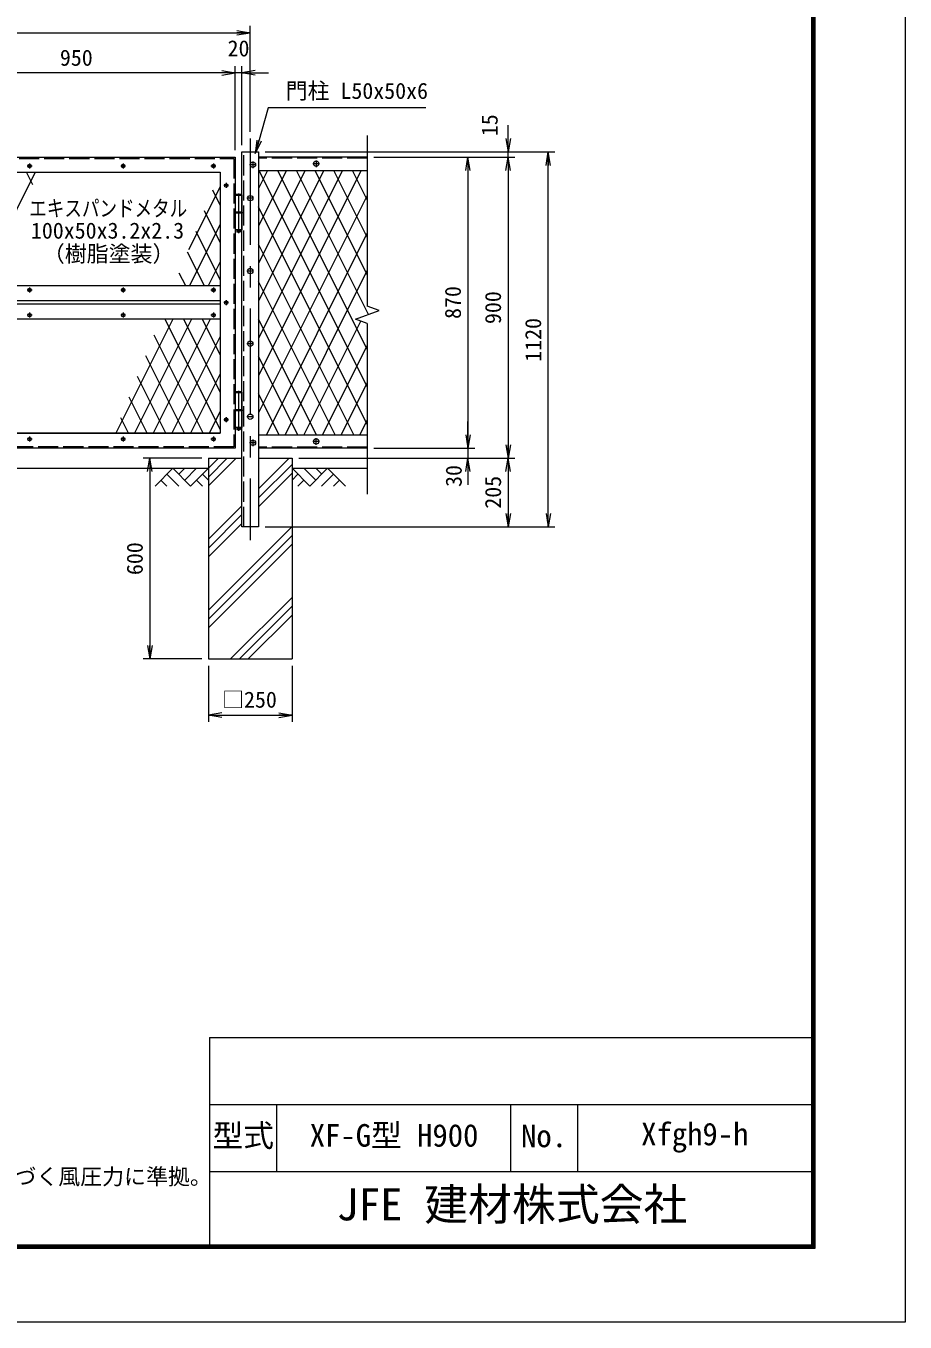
# Model space of a CAD drawing. Units: millimetres at full size. Extents: x -4200 to 4200, y -2970 to 2970.
# Drawn here: x 1571 to 4200, y -2970 to 903 of the extents above; entities that cross this region are included whole.
import ezdxf
from ezdxf.enums import TextEntityAlignment as Align

# ---------------------------------------------------------------- set-up
doc = ezdxf.new("R2010")
doc.units = ezdxf.units.MM
doc.header["$LTSCALE"] = 10
doc.linetypes.add('DASHED', pattern=[7.5, 6, -1.5])
doc.linetypes.add('USER1', pattern=[50.8, 31.75, -6.35, 6.35, -6.35])
doc.layers.add('0-0_D-TTL-TXT', color=7, linetype='Continuous')
for name, color, linetype, lineweight in [('0-1_D-STR3', 3, 'Continuous', 13), ('0-2_D-BMK', 2, 'USER1', 13), ('0-3_D-STR1', 1, 'Continuous', 18), ('0-4_D-STR-TXT', 7, 'Continuous', 13), ('0-5_D-STR4', 7, 'Continuous', 18), ('0-6_D-BGD', 7, 'Continuous', 18), ('0-7_D-STR-DIM', 7, 'Continuous', 13), ('0-8_0', 7, 'Continuous', 18), ('0-9_D-DCR-HCH', 7, 'Continuous', 13), ('0-A_D-STR2', 7, 'Continuous', 13), ('0-B_D-TTL', 7, 'Continuous', 18)]:
    doc.layers.add(name, color=color, linetype=linetype, lineweight=lineweight)
doc.styles.add('ＭＳ ゴシック', font='')
doc.styles.get('ＭＳ ゴシック').set_extended_font_data('MS Gothic')

# ---------------------------------------------------------------- blocks, each defined once
blk = doc.blocks.new('_Open')
at = {"layer": '0-8_0'}
blk.add_line((-10, 1.667), (0, 0), dxfattribs=at)
blk.add_lwpolyline([(-10, -1.667), (0, 0), (-10, 0)], dxfattribs=at)

msp = doc.modelspace()

# ---------------------------------------------------------------- linework, layer by layer
at = {"layer": '0-1_D-STR3'}
for p, q in [((2216.69, 396.37), (2197.29, 396.37)), ((2197.29, 396.37), (2197.29, 346.37)), ((2197.49, 398.37), (2198.49, 399.37)), ((2197.49, 398.37), (2197.49, 396.37)), ((2197.49, 398.37), (2216.49, 398.37)), ((2215.49, 399.37), (2198.49, 399.37)), ((2215.49, 399.37), (2216.49, 398.37)), ((2216.49, 398.37), (2216.49, 396.37)), ((2216.69, 396.37), (2216.69, 346.37)), ((2217.49, 346.37), (2196.49, 346.37)), ((2196.49, 346.37), (2196.49, 343.37)), ((2217.49, 343.37), (2196.49, 343.37)), ((2197.29, 343.37), (2197.29, 293.37)), ((2216.69, 343.37), (2216.69, 293.37)), ((2217.49, 346.37), (2217.49, 343.37)), ((2216.69, 293.37), (2197.29, 293.37)), ((2201.99, 293.37), (2201.99, 287.37)), ((2202.99, 286.37), (2201.99, 287.37)), ((2210.99, 286.37), (2202.99, 286.37)), ((2211.99, 293.37), (2211.99, 287.37)), ((2216.69, -193.63), (2197.29, -193.63)), ((2197.29, -193.63), (2197.29, -243.63)), ((2197.49, -191.63), (2198.49, -190.63)), ((2197.49, -191.63), (2197.49, -193.63)), ((2197.49, -191.63), (2216.49, -191.63)), ((2215.49, -190.63), (2198.49, -190.63)), ((2215.49, -190.63), (2216.49, -191.63)), ((2216.49, -191.63), (2216.49, -193.63)), ((2216.69, -193.63), (2216.69, -243.63)), ((2217.49, -243.63), (2196.49, -243.63)), ((2196.49, -243.63), (2196.49, -246.63)), ((2217.49, -246.63), (2196.49, -246.63)), ((2197.29, -246.63), (2197.29, -296.63)), ((2216.69, -246.63), (2216.69, -296.63)), ((2217.49, -243.63), (2217.49, -246.63)), ((2216.69, -296.63), (2197.29, -296.63)), ((2201.99, -296.63), (2201.99, -302.63)), ((2202.99, -303.63), (2201.99, -302.63)), ((2210.99, -303.63), (2202.99, -303.63)), ((2211.99, -296.63), (2211.99, -302.63))]:
    msp.add_line(p, q, dxfattribs=at)
for points in [[(2210.99, 286.37), (2211.99, 287.37), (2201.99, 287.37)], [(2210.99, -303.63), (2211.99, -302.63), (2201.99, -302.63)]]:
    msp.add_lwpolyline(points, dxfattribs=at)
for centre, radius in [((1581.99, 484.37), 5.25), ((1861.99, 484.37), 5.25), ((2131.99, 484.37), 5.25), ((2249.99, 488.37), 8), ((2438.99, 491.37), 8), ((2169.99, 426.37), 5.25), ((2241.99, 388.37), 8), ((2206.99, 291.37), 2), ((2241.99, 170.37), 8), ((1581.99, 113.87), 5.25), ((1861.99, 113.87), 5.25), ((2131.99, 113.87), 5.25), ((2169.99, 76.37), 5.25), ((1581.99, 38.87), 5.25), ((1861.99, 38.87), 5.25), ((2131.99, 38.87), 5.25), ((2241.99, -46.63), 8), ((2169.99, -273.63), 5.25), ((2241.99, -264.63), 8), ((2206.99, -298.63), 2), ((1581.99, -331.63), 5.25), ((1861.99, -331.63), 5.25), ((2131.99, -331.63), 5.25), ((2249.99, -342.63), 8), ((2438.99, -338.63), 8)]:
    msp.add_circle(centre, radius, dxfattribs=at)
at = {"layer": '0-2_D-BMK'}
for p, q in [((2241.99, 566.37), (2241.99, -633.63)), ((1589.43, 484.37), (1574.55, 484.37)), ((1581.99, 491.81), (1581.99, 476.93)), ((1869.43, 484.37), (1854.55, 484.37)), ((1861.99, 491.81), (1861.99, 476.93)), ((2139.43, 484.37), (2124.55, 484.37)), ((2131.99, 491.81), (2131.99, 476.93)), ((2259.99, 488.37), (2239.99, 488.37)), ((2249.99, 498.37), (2249.99, 478.37)), ((2448.99, 491.37), (2428.99, 491.37)), ((2438.99, 501.37), (2438.99, 481.37)), ((2177.43, 426.37), (2162.55, 426.37)), ((2169.99, 433.81), (2169.99, 418.93)), ((2206.99, 402.77), (2206.99, 283.61)), ((2251.99, 388.37), (2231.99, 388.37)), ((2251.99, 170.37), (2231.99, 170.37)), ((1581.99, 121.31), (1581.99, 106.43)), ((1861.99, 121.31), (1861.99, 106.43)), ((2131.99, 121.31), (2131.99, 106.43)), ((1589.43, 113.87), (1574.55, 113.87)), ((1869.43, 113.87), (1854.55, 113.87)), ((2139.43, 113.87), (2124.55, 113.87)), ((2169.99, 83.81), (2169.99, 68.93)), ((1589.43, 38.87), (1574.55, 38.87)), ((1581.99, 46.31), (1581.99, 31.43)), ((1869.43, 38.87), (1854.55, 38.87)), ((1861.99, 46.31), (1861.99, 31.43)), ((2139.43, 38.87), (2124.55, 38.87)), ((2131.99, 46.31), (2131.99, 31.43)), ((2177.43, 76.37), (2162.55, 76.37)), ((2251.99, -46.63), (2231.99, -46.63)), ((2206.99, -187.23), (2206.99, -306.39)), ((2169.99, -266.19), (2169.99, -281.07)), ((2251.99, -264.63), (2231.99, -264.63)), ((2177.43, -273.63), (2162.55, -273.63)), ((1589.43, -331.63), (1574.55, -331.63)), ((1581.99, -324.19), (1581.99, -339.07)), ((1869.43, -331.63), (1854.55, -331.63)), ((1861.99, -324.19), (1861.99, -339.07)), ((2139.43, -331.63), (2124.55, -331.63)), ((2131.99, -324.19), (2131.99, -339.07)), ((2259.99, -342.63), (2239.99, -342.63)), ((2249.99, -332.63), (2249.99, -352.63)), ((2448.99, -338.63), (2428.99, -338.63)), ((2438.99, -348.63), (2438.99, -328.63))]:
    msp.add_line(p, q, dxfattribs=at)
at = {"layer": '0-3_D-STR1', "linetype": 'DASHED'}
for p, q in [((2222.99, -593.63), (2222.99, 526.37)), ((2591.99, 508.37), (2266.99, 508.37)), ((2192.99, -354.63), (1250.99, -354.63)), ((2591.99, -355.63), (2266.99, -355.63))]:
    msp.add_line(p, q, dxfattribs=at)
at = {"layer": '0-3_D-STR1'}
for p, q in [((2591.99, 511.37), (2266.99, 511.37)), ((1291.99, 466.37), (2151.99, 466.37)), ((2151.99, 466.37), (2151.99, -313.63)), ((2266.99, 471.37), (2591.99, 471.37)), ((2151.99, 126.37), (1291.99, 126.37)), ((2151.99, 81.37), (1322.99, 81.37)), ((2151.99, 71.37), (1322.99, 71.37)), ((2151.99, 26.37), (1291.99, 26.37)), ((2151.99, -313.63), (1291.99, -313.63)), ((1291.99, -313.63), (2151.99, -313.63)), ((2266.99, -318.63), (2591.99, -318.63)), ((2591.99, -358.63), (2266.99, -358.63))]:
    msp.add_line(p, q, dxfattribs=at)
for points in [[(2196.99, 511.37), (2196.99, -358.63), (1246.99, -358.63), (1246.99, 511.37)], [(2266.99, -593.63), (2216.99, -593.63), (2216.99, 526.37), (2266.99, 526.37)]]:
    msp.add_lwpolyline(points, close=True, dxfattribs=at)
at = {"layer": '0-3_D-STR1', "linetype": 'DASHED'}
msp.add_lwpolyline([(1250.99, 507.37), (2192.99, 507.37), (2192.99, -354.63)], dxfattribs=at)
at = {"layer": '0-4_D-STR-TXT'}
msp.add_lwpolyline([(2766.63, 658.02), (2295.66, 658.02), (2257.57, 523.75)], dxfattribs=at)
at = {"layer": '0-5_D-STR4'}
for p, q in [((2116.99, -388.63), (2116.99, -988.63)), ((2116.99, -388.63), (2216.99, -388.63)), ((2266.99, -388.63), (2366.99, -388.63)), ((2366.99, -388.63), (2366.99, -988.63)), ((2116.99, -988.63), (2366.99, -988.63))]:
    msp.add_line(p, q, dxfattribs=at)
at = {"layer": '0-6_D-BGD'}
for p, q in [((366.99, -418.63), (2116.99, -418.63)), ((2366.99, -418.63), (2591.99, -418.63))]:
    msp.add_line(p, q, dxfattribs=at)
at = {"layer": '0-7_D-STR-DIM'}
for p, q in [((2241.99, 586.37), (2241.99, 902.86)), ((241.99, 882.86), (2241.99, 882.86)), ((2196.99, 531.37), (2196.99, 782.86)), ((2196.99, 531.37), (2196.99, 782.86)), ((2216.99, 546.37), (2216.99, 782.86)), ((2196.99, 762.86), (1246.99, 762.86)), ((2156.99, 762.86), (2116.99, 762.86)), ((2216.99, 762.86), (2196.99, 762.86)), ((2256.99, 762.86), (2296.99, 762.86)), ((3013.04, 566.37), (3013.04, 606.37)), ((2591.99, 575.82), (2591.99, 65.59)), ((2286.99, 526.37), (3033.04, 526.37)), ((2286.99, 526.37), (3153.04, 526.37)), ((2611.99, 511.37), (2913.04, 511.37)), ((2611.99, 511.37), (3033.04, 511.37)), ((2611.99, 511.37), (3033.04, 511.37)), ((2893.04, 511.37), (2893.04, -358.63)), ((3013.04, 511.37), (3013.04, 526.37)), ((3013.04, 511.37), (3013.04, -388.63)), ((3133.04, -593.63), (3133.04, 526.37)), ((3013.04, 471.37), (3013.04, 431.37)), ((2556.75, 27.12), (2627.23, 52.77)), ((2627.23, 52.77), (2591.99, 65.59)), ((2591.99, 14.29), (2556.75, 27.12)), ((2591.99, 14.29), (2591.99, -495.94)), ((2893.04, -318.63), (2893.04, -278.63)), ((2611.99, -358.63), (2913.04, -358.63)), ((2611.99, -358.63), (2913.04, -358.63)), ((2893.04, -358.63), (2893.04, -388.63)), ((2096.99, -388.63), (1921.77, -388.63)), ((1941.77, -388.63), (1941.77, -988.63)), ((2386.99, -388.63), (3033.04, -388.63)), ((2386.99, -388.63), (2913.04, -388.63)), ((2386.99, -388.63), (3033.04, -388.63)), ((3013.04, -388.63), (3013.04, -593.63)), ((2893.04, -428.63), (2893.04, -468.63)), ((2286.99, -593.63), (3033.04, -593.63)), ((2286.99, -593.63), (3153.04, -593.63)), ((2096.99, -988.63), (1921.77, -988.63)), ((2116.99, -1008.63), (2116.99, -1176.33)), ((2366.99, -1008.63), (2366.99, -1176.33)), ((2116.99, -1156.33), (2366.99, -1156.33))]:
    msp.add_line(p, q, dxfattribs=at)
at = {"layer": '0-9_D-DCR-HCH'}
for p, q in [((2010.57, -418.63), (1957.36, -471.84)), ((2010.57, -418.63), (2063.78, -471.84)), ((2028.3, -436.37), (2046.04, -418.63)), ((2046.04, -454.11), (2081.52, -418.63)), ((2063.78, -471.84), (2116.99, -418.63)), ((2116.99, -471.39), (2199.74, -388.63)), ((2116.99, -444.87), (2173.23, -388.63)), ((2116.99, -418.35), (2146.71, -388.63)), ((2266.99, -480.48), (2358.84, -388.63)), ((2266.99, -507), (2366.99, -407)), ((2420.2, -471.84), (2366.99, -418.63)), ((2437.94, -454.11), (2402.47, -418.63)), ((2473.42, -418.63), (2420.2, -471.84)), ((2455.77, -436.46), (2437.94, -418.63)), ((2473.42, -418.63), (2526.63, -471.84)), ((1975.09, -454.11), (1992.91, -471.84)), ((1992.83, -436.37), (2028.47, -471.84)), ((2081.52, -454.11), (2099.34, -471.84)), ((2099.25, -436.37), (2116.99, -454.03)), ((2266.99, -533.52), (2366.99, -433.52)), ((2384.73, -436.37), (2366.99, -454.03)), ((2402.47, -454.11), (2384.65, -471.84)), ((2491.15, -436.37), (2455.52, -471.84)), ((2508.89, -454.11), (2491.07, -471.84)), ((2116.99, -630.48), (2216.99, -530.48)), ((2116.99, -657), (2216.99, -557)), ((2116.99, -683.52), (2216.99, -583.52)), ((2116.99, -842.62), (2366.99, -592.62)), ((2116.99, -869.13), (2366.99, -619.13)), ((2116.99, -895.65), (2366.99, -645.65)), ((2183.11, -988.63), (2366.99, -804.75)), ((2209.62, -988.63), (2366.99, -831.26)), ((2236.14, -988.63), (2366.99, -857.78))]:
    msp.add_line(p, q, dxfattribs=at)
at = {"layer": '0-A_D-STR2'}
for p, q in [((1598.53, 466.37), (1428.53, 126.37)), ((1592.24, 427.81), (1572.96, 466.37)), ((2294.02, 471.37), (2266.99, 417.31)), ((2349.92, 471.37), (2266.99, 305.5)), ((2405.83, 471.37), (2266.99, 193.7)), ((2461.73, 471.37), (2266.99, 81.89)), ((2517.63, 471.37), (2266.99, -29.91)), ((2573.53, 471.37), (2266.99, -141.71)), ((2591.99, -175.71), (2268.45, 471.37)), ((2591.99, -63.91), (2324.35, 471.37)), ((2595.35, 41.17), (2380.25, 471.37)), ((2591.99, 159.69), (2436.15, 471.37)), ((2591.99, 271.5), (2492.06, 471.37)), ((2591.99, 383.3), (2547.96, 471.37)), ((2151.99, 422.11), (2057.71, 233.55)), ((2151.99, 367.67), (2129.91, 411.84)), ((2591.99, 396.48), (2266.99, -253.52)), ((2151.99, 255.87), (2104.89, 350.06)), ((2591.99, -287.52), (2266.99, 362.48)), ((2151.99, 310.31), (2060.02, 126.37)), ((2151.99, 144.07), (2079.88, 288.29)), ((2591.99, 284.68), (2290.33, -318.63)), ((2551.65, -318.63), (2266.99, 250.68)), ((2104.94, 126.37), (2054.86, 226.52)), ((2151.99, 198.5), (2115.92, 126.37)), ((2049.04, 126.37), (2029.85, 164.75)), ((2591.99, 172.88), (2346.24, -318.63)), ((2495.74, -318.63), (2266.99, 138.87)), ((2010.02, 26.37), (1840.02, -313.63)), ((2065.92, 26.37), (1895.92, -313.63)), ((2121.83, 26.37), (1951.83, -313.63)), ((2151.99, -303.14), (1987.24, 26.37)), ((2151.99, -191.34), (2043.14, 26.37)), ((2151.99, -79.54), (2099.04, 26.37)), ((2439.84, -318.63), (2266.99, 27.07)), ((2572.2, 21.49), (2402.14, -318.63)), ((2101.33, -313.63), (1954.8, -20.57)), ((2151.99, -25.11), (2007.73, -313.63)), ((2591.99, -50.73), (2458.04, -318.63)), ((2045.43, -313.63), (1929.79, -82.35)), ((2383.94, -318.63), (2266.99, -84.73)), ((1989.53, -313.63), (1904.77, -144.12)), ((2151.99, -136.91), (2063.63, -313.63)), ((2591.99, -162.53), (2513.94, -318.63)), ((1933.63, -313.63), (1879.76, -205.9)), ((2328.04, -318.63), (2266.99, -196.54)), ((1877.72, -313.63), (1854.74, -267.67)), ((2151.99, -248.71), (2119.53, -313.63)), ((2591.99, -274.34), (2569.84, -318.63))]:
    msp.add_line(p, q, dxfattribs=at)
at = {"layer": '0-B_D-TTL'}
for p, q in [((2120, -2120), (2120, -2740)), ((2120, -2120), (3920, -2120)), ((2120, -2320), (3920, -2320)), ((2320, -2320), (2320, -2520)), ((3020, -2320), (3020, -2520)), ((3220, -2320), (3220, -2520)), ((2120, -2520), (3920, -2520))]:
    msp.add_line(p, q, dxfattribs=at)
at = {"layer": '0-B_D-TTL', "color": 2}
msp.add_lwpolyline([(-4200, 2970), (4200, 2970), (4200, -2970), (-4200, -2970)], close=True, dxfattribs=at)
at = {"layer": '0-B_D-TTL'}
for points in [[(-3930, 2750), (3930, 2750), (3930, -2750), (-3930, -2750)], [(-3927.5, 2747.5), (3927.5, 2747.5), (3927.5, -2747.5), (-3927.5, -2747.5)], [(-3925, 2745), (3925, 2745), (3925, -2745), (-3925, -2745)], [(-3922.5, 2742.5), (3922.5, 2742.5), (3922.5, -2742.5), (-3922.5, -2742.5)], [(-3920, 2740), (3920, 2740), (3920, -2740), (-3920, -2740)]]:
    msp.add_lwpolyline(points, close=True, dxfattribs=at)

# ---------------------------------------------------------------- block references
at = {"layer": '0-4_D-STR-TXT', "xscale": 4, "yscale": 4, "rotation": 254.16392}
msp.add_blockref('_Open', (2257.03, 521.82), dxfattribs=at)
at = {"layer": '0-7_D-STR-DIM', "xscale": 4, "yscale": 4}
for p in [(2241.99, 882.86), (2196.99, 762.86), (2196.99, 762.86), (2366.99, -1156.33)]:
    msp.add_blockref('_Open', p, dxfattribs=at)
for p, rotation in [((2216.99, 762.86), 180), ((3013.04, 526.37), 270), ((2893.04, 511.37), 90), ((3013.04, 511.37), 90), ((3013.04, 511.37), 90), ((3133.04, 526.37), 90), ((2893.04, -358.63), 270), ((2893.04, -358.63), 270), ((3013.04, -388.63), 270), ((1941.77, -388.63), 90), ((2893.04, -388.63), 90), ((3013.04, -388.63), 90), ((3013.04, -593.63), 270), ((3133.04, -593.63), 270), ((1941.77, -988.63), 270), ((2116.99, -1156.33), 180)]:
    msp.add_blockref('_Open', p, dxfattribs=dict(at, rotation=rotation))

# ---------------------------------------------------------------- texts
at = {"layer": '0-0_D-TTL-TXT', "style": 'ＭＳ ゴシック'}
for s, height, p in [('型式', 67.38, (2129.04, -2466.53)), ('XF-G型 H900', 67.38, (2419.85, -2466)), ('No.', 67.38, (3051.78, -2467.6)), ('Xfgh9-h', 67.38, (3410.81, -2461.91)), ('（設計条件）風荷重：昭和57年改正 建築基準法・同施行令に基づく風圧力に準拠。', 48.09, (-332.45, -2573.6)), ('JFE 建材株式会社', 96.19, (2500.2, -2694.95))]:
    msp.add_text(s, height=height, dxfattribs=at).set_placement(p, align=Align.BOTTOM_LEFT)
at = {"layer": '0-4_D-STR-TXT', "style": 'ＭＳ ゴシック'}
for s, p in [('門柱 L50x50x6', (2347.85, 670.6)), ('100x50x3.2x2.3', (1586.23, 252.99)), ('（樹脂塗装）', (1621.8, 183.79))]:
    msp.add_text(s, height=48.09, dxfattribs=at).set_placement(p, align=Align.BOTTOM_LEFT)
at = {"layer": '0-4_D-STR-TXT', "style": 'ＭＳ ゴシック', "width": 0.8}
msp.add_text('エキスパンドメタル', height=48.09, dxfattribs=at).set_placement((1581.23, 319.49), align=Align.BOTTOM_LEFT)
at = {"layer": '0-7_D-STR-DIM', "style": 'ＭＳ ゴシック'}
for s, p in [('20', (2174.23, 797.61)), ('950', (1672.85, 769.61)), ('□250', (2157.8, -1148.56))]:
    msp.add_text(s, height=48.09, dxfattribs=at).set_placement(p, align=Align.BOTTOM_LEFT)
for s, p in [('15', (2996.1, 573.66)), ('870', (2886.29, 27.48)), ('900', (3006.29, 12.23)), ('1120', (3126.29, -100.55)), ('30', (2888.69, -474.53)), ('205', (3006.29, -539.5)), ('600', (1935.03, -737.9))]:
    msp.add_text(s, height=48.09, rotation=90, dxfattribs=at).set_placement(p, align=Align.BOTTOM_LEFT)

doc.saveas('drawing.dxf')
